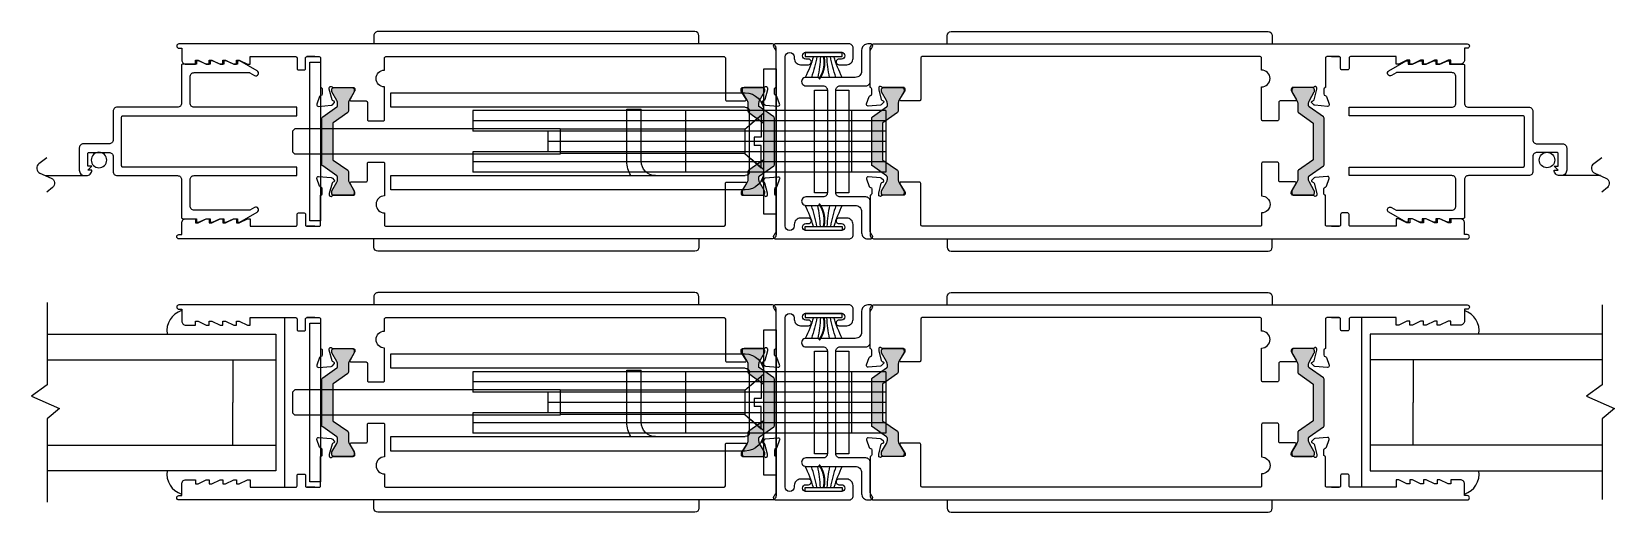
# Model space of a CAD drawing. Extents: x -13.5 to 40.2, y -9.9 to 28.
# Drawn here: x 1.7 to 13.27, y 15.09 to 18.6 of the extents above; entities that cross this region are included whole.
import ezdxf

# ---------------------------------------------------------------- set-up
doc = ezdxf.new("R2010")
doc.units = 0
doc.header["$LTSCALE"] = 0.25
doc.header["$MEASUREMENT"] = 0
doc.layers.get('0').update_dxf_attribs({"linetype": 'CONTINUOUS'})
for name, color, linetype in [('GLASS-VINYL', 7, 'CONTINUOUS'), ('Hardware', 7, 'CONTINUOUS'), ('I-STRUT', 7, 'CONTINUOUS'), ('SASH', 5, 'CONTINUOUS'), ('SEAL', 7, 'CONTINUOUS'), ('VENT', 5, 'CONTINUOUS')]:
    doc.layers.add(name, color=color, linetype=linetype)
doc.styles.get("Standard").update_dxf_attribs({"font": 'simplex.shx'})

# ---------------------------------------------------------------- blocks, each defined once
blk = doc.blocks.new('3766 SCREEN ADAPTER')
blk.add_line((0.25, 1.836), (0.25, 1.544))
blk.add_lwpolyline([(0.21, 1.528), (0.18, 1.498), (0.18, 1.528), (0.09, 1.528, 0.414214), (0.08, 1.518), (0.08, 1.373, 0.414214), (0.11, 1.343), (0.22, 1.343, -0.414214), (0.25, 1.313), (0.25, 0.873, 0.414214), (0.28, 0.843), (0.555, 0.843, -0.414214), (0.565, 0.833), (0.565, 0.733), (0.59, 0.733), (0.59, 0.718), (0.565, 0.663), (0.565, 0.633), (0.59, 0.633), (0.59, 0.618), (0.565, 0.563), (0.565, 0.533), (0.59, 0.533), (0.59, 0.518), (0.565, 0.463), (0.565, 0.433), (0.59, 0.433), (0.59, 0.418), (0.517, 0.291, -1), (0.482, 0.311), (0.502, 0.345, 0.131652), (0.503, 0.35), (0.503, 0.75, 0.414214), (0.472, 0.781), (0.28, 0.781, 0.414214), (0.25, 0.751), (0.25, 0), (0.188, 0), (0.188, 1.271, 0.414214), (0.178, 1.281), (-0.178, 1.281, 0.414214), (-0.188, 1.271), (-0.188, 0), (-0.25, 0), (-0.25, 0.751, 0.414214), (-0.28, 0.781), (-0.472, 0.781, 0.414214), (-0.503, 0.75), (-0.503, 0.35, 0.131652), (-0.502, 0.345), (-0.482, 0.311, -1), (-0.517, 0.291), (-0.59, 0.418), (-0.59, 0.433), (-0.565, 0.433), (-0.565, 0.463), (-0.59, 0.518), (-0.59, 0.533), (-0.565, 0.533), (-0.565, 0.563), (-0.59, 0.618), (-0.59, 0.633), (-0.565, 0.633), (-0.565, 0.663), (-0.59, 0.718), (-0.59, 0.733), (-0.565, 0.733), (-0.565, 0.833, -0.414214), (-0.555, 0.843), (-0.28, 0.843, 0.414214), (-0.25, 0.873), (-0.25, 1.313, -0.414214), (-0.22, 1.343), (-0.012, 1.343, 0.414214), (0.018, 1.373), (0.018, 1.56, -0.414214), (0.048, 1.59), (0.21, 1.59, -0.414214), (0.25, 1.55), (0.25, 1.538, -0.414214), (0.21, 1.498)], format="xyb", close=True)
blk.add_circle((0.136, 1.446), 0.0563)
blk = doc.blocks.new('*U117')
for centre, radius, start, end in [((-0.303, 1.135), 1.112, 287.4409, 295.9325), ((-0.19, 1.188), 1.16, 280.9256, 288.7507), ((-0.031, 1.124), 1.102, 273.1709, 281.1969), ((-0.031, -1.124), 1.102, 78.8031, 86.8291), ((-0.19, -1.188), 1.16, 71.2493, 79.0744), ((-0.303, -1.135), 1.112, 64.0675, 72.5591)]:
    blk.add_arc(centre, radius, start, end)
at = {"layer": 'SEAL'}
blk.add_lwpolyline([(0, -0.135), (0, 0.135), (0.03, 0.135), (0.03, -0.135)], close=True, dxfattribs=at)
at = {"layer": 'SEAL', "const_width": 0.015}
blk.add_lwpolyline([(0.03, 0, 0.219791), (0.196, 0.034)], format="xyb", dxfattribs=at)
at = {"flags": 9}
for tag, p in [('MANUFACTURER_PART_#', (0, -0.199)), ('FLEETWOOD_PART_#', (-0.001, -0.249))]:
    blk.add_attdef(tag, p, '', height=0.0312, dxfattribs=at)
blk = doc.blocks.new('Yoke Strike Plate')
for points in [[(-0.094, -0.375), (-0.094, 0.375), (0, 0.375), (0, -0.375)], [(0.062, -0.375), (0.062, 0.375), (0.156, 0.375), (0.156, -0.375)]]:
    blk.add_lwpolyline(points, close=True)
blk = doc.blocks.new('3776-Archetype_Lock_Stile')
at = {"layer": 'I-STRUT'}
h = blk.add_hatch(color=256, dxfattribs=at)
h.dxf.hatch_style = 1
h.paths.add_polyline_path([(0.079, 0.131, -0.244698), (0.082, 0.137), (0.188, 0.211, 0.244698), (0.193, 0.221), (0.193, 0.276, -0.131652), (0.199, 0.299), (0.235, 0.362, 0.131652), (0.236, 0.366), (0.236, 0.378, 0.414214), (0.22, 0.394), (0.087, 0.394, 0.414837), (0.071, 0.378), (0.071, 0.366, 0.131652), (0.072, 0.362), (0.108, 0.299, -0.131652), (0.114, 0.276), (0.114, 0.262, -0.244698), (0.109, 0.252), (0.005, 0.179, 0.244698), (0, 0.17), (0, -0.17, 0.244698), (0.005, -0.179), (0.109, -0.252, -0.103471), (0.112, -0.256, -0.13774), (0.114, -0.262), (0.114, -0.276, -0.131652), (0.108, -0.299), (0.072, -0.362, 0.131652), (0.071, -0.366), (0.071, -0.378, 0.414214), (0.087, -0.394), (0.22, -0.394, 0.414817), (0.236, -0.378), (0.236, -0.366, 0.131652), (0.235, -0.362), (0.199, -0.299, -0.131652), (0.193, -0.276), (0.193, -0.221, 0.244698), (0.188, -0.211), (0.082, -0.137, -0.244698), (0.079, -0.131)])
h = blk.add_hatch(color=256, dxfattribs=at)
h.dxf.hatch_style = 1
h.paths.add_polyline_path([(3.305, 0.17, 0.244698), (3.3, 0.179), (3.196, 0.252, -0.244698), (3.191, 0.262), (3.191, 0.276, -0.131652), (3.197, 0.299), (3.233, 0.362, 0.131652), (3.234, 0.366), (3.234, 0.378, 0.414214), (3.218, 0.394), (3.085, 0.394, 0.414833), (3.069, 0.378), (3.069, 0.366, 0.143191), (3.07, 0.361), (3.07, 0.361), (3.106, 0.299, -0.131652), (3.112, 0.276), (3.112, 0.221, 0.244698), (3.117, 0.211), (3.223, 0.137, -0.244698), (3.226, 0.131), (3.226, -0.131, -0.244698), (3.223, -0.137), (3.117, -0.211, 0.244698), (3.112, -0.221), (3.112, -0.276, -0.131652), (3.106, -0.299), (3.07, -0.361), (3.07, -0.362, 0.113585), (3.069, -0.366), (3.069, -0.378, 0.414214), (3.085, -0.394), (3.218, -0.394, 0.414849), (3.234, -0.378), (3.234, -0.366, 0.131652), (3.233, -0.362), (3.197, -0.299, -0.131652), (3.191, -0.276), (3.191, -0.262, -0.13774), (3.193, -0.256, -0.103471), (3.196, -0.252), (3.3, -0.179, 0.244698), (3.305, -0.17)])
for points in [[(3.358, 0.62), (3.415, 0.62), (3.325, 0.62, 0.414214), (3.315, 0.61), (3.315, 0.394, 0.414214), (3.303, 0.382), (3.303, 0.347, 0.359508), (3.313, 0.335, -0.263725), (3.322, 0.328), (3.342, 0.272, -0.548619), (3.33, 0.256), (3.237, 0.264, -0.176327), (3.229, 0.268), (3.215, 0.282, -0.57735), (3.219, 0.295), (3.223, 0.297, 0.267949), (3.231, 0.305), (3.252, 0.381, 0.065543), (3.252, 0.384), (3.252, 0.39, 0.6885), (3.231, 0.398, -0.213422), (3.223, 0.394), (3.077, 0.394, 0.414214), (3.065, 0.382), (3.065, 0.373, 0.137872), (3.067, 0.367), (3.1, 0.308, -0.585524), (3.093, 0.296), (2.983, 0.296, 0.414214), (2.973, 0.286), (2.973, 0.16, -0.414214), (2.963, 0.15), (2.858, 0.15, -0.414214), (2.848, 0.16), (2.848, 0.398, 1), (2.848, 0.522), (2.848, 0.61, 0.414214), (2.838, 0.62), (0.368, 0.62, 0.406968), (0.358, 0.61), (0.358, 0.307, -0.414214), (0.348, 0.297), (0.213, 0.297, -0.585524), (0.206, 0.309), (0.242, 0.368, 0.137872), (0.244, 0.374), (0.244, 0.382, 0.414214), (0.232, 0.394), (0.08, 0.394, -0.213422), (0.071, 0.398, 0.6885), (0.051, 0.39), (0.051, 0.381, 0.065543), (0.051, 0.378), (0.07, 0.306, 0.267949), (0.079, 0.298), (0.083, 0.297, -0.57735), (0.087, 0.284), (0.072, 0.27, -0.176327), (0.065, 0.266), (-0.026, 0.258, -0.548619), (-0.038, 0.274), (-0.038, 0.274), (-0.018, 0.329, -0.263725), (-0.01, 0.336, 0.359508), (0, 0.348), (0, 0.382, 0.414214), (-0.012, 0.394), (-0.012, 0.682, -0.414214), (0.019, 0.713), (4.35, 0.713, -1), (4.35, 0.681), (4.33, 0.681), (4.33, 0.596, -0.414214), (4.299, 0.565), (4.23, 0.565), (4.23, 0.595), (4.21, 0.595), (4.15, 0.565), (4.13, 0.565), (4.13, 0.595), (4.11, 0.595), (4.05, 0.565), (4.03, 0.565), (4.03, 0.595), (4.01, 0.595), (3.95, 0.565), (3.93, 0.565), (3.93, 0.595), (3.91, 0.595), (3.85, 0.565), (3.83, 0.565), (3.83, 0.62), (3.497, 0.62, 0.414214), (3.487, 0.61), (3.487, 0.533, -0.414214), (3.477, 0.523), (3.435, 0.523, -0.414214), (3.425, 0.533), (3.425, 0.61, 0.414214), (3.415, 0.62)], [(3.358, -0.62), (3.415, -0.62), (3.325, -0.62, -0.414214), (3.315, -0.61), (3.315, -0.394, -0.414214), (3.303, -0.382), (3.303, -0.347, -0.359508), (3.313, -0.335, 0.263725), (3.322, -0.328), (3.342, -0.272, 0.548619), (3.33, -0.256), (3.237, -0.264, 0.176327), (3.229, -0.268), (3.215, -0.282, 0.57735), (3.219, -0.295), (3.223, -0.297, -0.267949), (3.231, -0.305), (3.252, -0.381, -0.065543), (3.252, -0.384), (3.252, -0.39, -0.6885), (3.231, -0.398, 0.213422), (3.223, -0.394), (3.077, -0.394, -0.414214), (3.065, -0.382), (3.065, -0.373, -0.137872), (3.067, -0.367), (3.1, -0.308, 0.585524), (3.093, -0.296), (2.983, -0.296, -0.414214), (2.973, -0.286), (2.973, -0.161, 0.414214), (2.963, -0.151), (2.858, -0.151, 0.414214), (2.848, -0.161), (2.848, -0.398, -1), (2.848, -0.522), (2.848, -0.61, -0.414214), (2.838, -0.62), (0.368, -0.62, -0.406968), (0.358, -0.61), (0.358, -0.307, 0.414214), (0.348, -0.297), (0.213, -0.297, 0.585524), (0.206, -0.309), (0.242, -0.368, -0.137872), (0.244, -0.374), (0.244, -0.382, -0.414214), (0.232, -0.394), (0.08, -0.394, 0.213422), (0.071, -0.398, -0.6885), (0.051, -0.39), (0.051, -0.381, -0.065543), (0.051, -0.378), (0.07, -0.306, -0.267949), (0.079, -0.298), (0.083, -0.297, 0.57735), (0.087, -0.284), (0.072, -0.27, 0.176327), (0.065, -0.266), (-0.026, -0.258, 0.548619), (-0.038, -0.274), (-0.038, -0.274), (-0.018, -0.329, 0.263725), (-0.01, -0.336, -0.359508), (0, -0.348), (0, -0.382, -0.414214), (-0.012, -0.394), (-0.012, -0.682, 0.414214), (0.019, -0.713), (4.35, -0.713, 1), (4.35, -0.681), (4.33, -0.681), (4.33, -0.596, 0.414214), (4.299, -0.565), (4.23, -0.565), (4.23, -0.595), (4.21, -0.595), (4.15, -0.565), (4.13, -0.565), (4.13, -0.595), (4.11, -0.595), (4.05, -0.565), (4.03, -0.565), (4.03, -0.595), (4.01, -0.595), (3.95, -0.565), (3.93, -0.565), (3.93, -0.595), (3.91, -0.595), (3.85, -0.565), (3.83, -0.565), (3.83, -0.62), (3.497, -0.62, -0.414214), (3.487, -0.61), (3.487, -0.533, 0.414214), (3.477, -0.523), (3.435, -0.523, 0.414214), (3.425, -0.533), (3.425, -0.61, -0.414214), (3.415, -0.62)]]:
    blk.add_lwpolyline(points, format="xyb")
for points in [[(0.079, 0.131), (0.079, -0.131, 0.244698), (0.082, -0.137), (0.188, -0.211, -0.244698), (0.193, -0.221), (0.193, -0.276, 0.131652), (0.199, -0.299), (0.235, -0.362, -0.131652), (0.236, -0.366), (0.236, -0.378, -0.414214), (0.22, -0.394), (0.087, -0.394, -0.414214), (0.071, -0.378), (0.071, -0.366, -0.131652), (0.072, -0.362), (0.108, -0.299, 0.131652), (0.114, -0.276), (0.114, -0.262, 0.13774), (0.112, -0.256, 0.103471), (0.109, -0.252), (0.005, -0.179, -0.244698), (0, -0.17), (0, 0.17, -0.244698), (0.005, 0.179), (0.109, 0.252, 0.244698), (0.114, 0.262), (0.114, 0.276, 0.131652), (0.108, 0.299), (0.072, 0.362, -0.131652), (0.071, 0.366), (0.071, 0.378, -0.414214), (0.087, 0.394), (0.22, 0.394, -0.414214), (0.236, 0.378), (0.236, 0.366, -0.131652), (0.235, 0.362), (0.199, 0.299, 0.131652), (0.193, 0.276), (0.193, 0.221, -0.244698), (0.188, 0.211), (0.082, 0.137, 0.244698)], [(3.226, 0.131), (3.226, -0.131, -0.244698), (3.223, -0.137), (3.117, -0.211, 0.244698), (3.112, -0.221), (3.112, -0.276, -0.131652), (3.106, -0.299), (3.07, -0.362, 0.131652), (3.069, -0.366), (3.069, -0.378, 0.414214), (3.085, -0.394), (3.218, -0.394, 0.414214), (3.234, -0.378), (3.234, -0.366, 0.131652), (3.233, -0.362), (3.197, -0.299, -0.131652), (3.191, -0.276), (3.191, -0.262, -0.13774), (3.193, -0.256, -0.103471), (3.196, -0.252), (3.3, -0.179, 0.244698), (3.305, -0.17), (3.305, 0.17, 0.244698), (3.3, 0.179), (3.196, 0.252, -0.244698), (3.191, 0.262), (3.191, 0.276, -0.131652), (3.197, 0.299), (3.233, 0.362, 0.131652), (3.234, 0.366), (3.234, 0.378, 0.414214), (3.218, 0.394), (3.085, 0.394, 0.414214), (3.069, 0.378), (3.069, 0.366, 0.131652), (3.07, 0.362), (3.106, 0.299, -0.131652), (3.112, 0.276), (3.112, 0.221, 0.244698), (3.117, 0.211), (3.223, 0.137, -0.244698)]]:
    blk.add_lwpolyline(points, format="xyb", close=True, dxfattribs=at)
blk = doc.blocks.new('Flush_Pull_Archetype')
at = {"layer": 'Hardware'}
for p, q in [((-2.926, 0.773), (-2.926, 0.713)), ((-0.581, 0.803), (-2.896, 0.803)), ((-0.551, 0.713), (-0.551, 0.773))]:
    blk.add_line(p, q, dxfattribs=at)
for centre, start, end in [((-2.896, 0.773), 90, 180), ((-0.581, 0.773), 0, 90)]:
    blk.add_arc(centre, 0.03, start, end, dxfattribs=at)
blk = doc.blocks.new('Flush_Pulls_Archetype')
at = {"layer": 'Hardware'}
blk.add_blockref('Flush_Pull_Archetype', (0, 0), dxfattribs=at)
at = {"layer": 'Hardware', "xscale": -1, "rotation": 180}
blk.add_blockref('Flush_Pull_Archetype', (0, 0), dxfattribs=at)
blk = doc.blocks.new('Archetype_Latch_Thermal')
at = {"layer": 'Hardware'}
for p, q in [((2.803, 0.355), (0.213, 0.355)), ((2.803, 0.25), (2.803, 0.355)), ((0.213, 0.25), (2.803, 0.25)), ((1.078, 0.235), (0.973, 0.235)), ((0.973, -0.145), (0.973, 0.235)), ((1.078, -0.145), (1.078, 0.235)), ((-0.815, 0.225), (2.204, 0.225)), ((-0.815, 0.225), (-0.815, -0.225)), ((-0.815, 0.15), (2.204, 0.15)), ((-0.565, -0.225), (-0.565, 0.225)), ((0.096, 0.193), (0.096, 0.03)), ((0.217, 0.089), (0.096, 0.193)), ((0.183, -0.22), (0.183, 0.22)), ((0.647, -0.225), (0.647, 0.225)), ((2.204, 0.225), (2.204, 0.075)), ((-0.815, 0.075), (2.204, 0.075)), ((-0.815, 0), (1.652, 0)), ((0.096, 0.03), (0.149, 0.03)), ((0.149, 0.03), (0.149, -0.03)), ((0.217, 0.089), (1.565, 0.089)), ((0.217, 0.089), (0.217, -0.089)), ((1.565, 0.093), (3.503, 0.093)), ((1.565, 0.093), (1.565, -0.093)), ((1.652, -0.075), (1.652, 0.075)), ((3.503, 0.093), (3.521, 0.075)), ((3.521, 0.075), (3.521, -0.075)), ((-0.815, -0.075), (2.204, -0.075)), ((0.096, -0.192), (0.096, -0.03)), ((0.096, -0.03), (0.149, -0.03)), ((0.217, -0.089), (0.096, -0.192)), ((0.217, -0.089), (1.565, -0.089)), ((1.565, -0.093), (3.503, -0.093)), ((2.204, -0.075), (2.204, -0.225)), ((3.503, -0.093), (3.521, -0.075)), ((-0.815, -0.15), (2.204, -0.15)), ((-0.815, -0.225), (2.204, -0.225)), ((2.803, -0.25), (0.213, -0.25)), ((2.803, -0.355), (2.803, -0.25)), ((0.213, -0.355), (2.803, -0.355))]:
    blk.add_line(p, q, dxfattribs=at)
at = {"layer": 'Hardware', "ltscale": 0.5}
for p, q in [((0.078, 0.206), (0.171, 0.125)), ((0.171, -0.125), (0.078, -0.205))]:
    blk.add_line(p, q, dxfattribs=at)
at = {"layer": 'Hardware', "ltscale": 0.3}
blk.add_line((0.217, 0), (0.852, 0), dxfattribs=at)
at = {"layer": 'Hardware'}
for points in [[(3.315, -0.58), (3.395, -0.58), (3.395, 0.58), (3.315, 0.58)], [(0.078, 0.531), (-0.012, 0.531), (-0.012, -0.531), (0.078, -0.531)]]:
    blk.add_lwpolyline(points, close=True, dxfattribs=at)
for centre, radius, start, end in [((0.213, 0.22), 0.135, 90, 180), ((0.213, 0.22), 0.03, 90, 180), ((0.213, -0.22), 0.135, 180, 270), ((0.213, -0.22), 0.03, 180, 270), ((0.868, -0.145), 0.105, 270, 360), ((0.868, -0.145), 0.21, 330, 360)]:
    blk.add_arc(centre, radius, start, end, dxfattribs=at)
blk = doc.blocks.new('Thermal_Archetype_Lock_Stile_wHardware')
for name in ['3776-Archetype_Lock_Stile', 'Archetype_Latch_Thermal']:
    blk.add_blockref(name, (0.285, 0))
at = {"xscale": -1}
blk.add_blockref('Flush_Pulls_Archetype', (0.285, 0), dxfattribs=at)
blk = doc.blocks.new('Thermal_Archetype_Meeting_Stiles_wHardware')
blk.add_lwpolyline([(-0.125, 0.651), (0.135, 0.651, -1), (0.135, 0.601), (0.115, 0.601, 1.000009), (0.115, 0.561), (0.174, 0.561, 0.414214), (0.22, 0.607), (0.22, 0.682, 0.414214), (0.189, 0.713), (-0.349, 0.713, 0.650938), (-0.36, 0.688, -0.186452), (-0.344, 0.646), (-0.344, 0), (-0.344, -0.646, -0.186452), (-0.36, -0.688, 0.650938), (-0.349, -0.713), (0.189, -0.713, 0.414214), (0.22, -0.682), (0.22, -0.607, 0.414214), (0.174, -0.561), (0.115, -0.561, 1.000009), (0.115, -0.601), (0.135, -0.601, -1), (0.135, -0.651), (-0.125, -0.651, -1), (-0.125, -0.601), (-0.105, -0.601, 1.000009), (-0.105, -0.561), (-0.164, -0.561, 0.414214), (-0.21, -0.607), (-0.21, -0.618, -1), (-0.276, -0.618), (-0.276, 0.618, -1), (-0.21, 0.618), (-0.21, 0.607, 0.414214), (-0.164, 0.561), (-0.105, 0.561, 1.000009), (-0.105, 0.601), (-0.125, 0.601, -1), (-0.125, 0.651)], format="xyb")
blk.add_lwpolyline([(-0.125, -0.468), (0.236, -0.468, -0.414214), (0.282, -0.514), (0.282, -0.667, 0.414214), (0.328, -0.713), (0.349, -0.713, 0.650938), (0.36, -0.688, -0.186452), (0.344, -0.646), (0.344, -0.437, 0.414214), (0.313, -0.406), (0.125, -0.406, -0.414214), (0.094, -0.375), (0.094, 0.375, -0.414214), (0.125, 0.406), (0.313, 0.406, 0.414214), (0.344, 0.437), (0.344, 0.646, -0.186452), (0.36, 0.688, 0.650938), (0.349, 0.713), (0.328, 0.713, 0.414214), (0.282, 0.667), (0.282, 0.514, -0.414214), (0.236, 0.468), (-0.125, 0.468, 1.000007), (-0.125, 0.406), (0.001, 0.406, -0.414214), (0.032, 0.375), (0.032, -0.375, -0.414214), (0.001, -0.406), (-0.125, -0.406, 1.000007)], format="xyb", close=True)
at = {"xscale": -1}
for name, p in [('Thermal_Archetype_Lock_Stile_wHardware', (-0.07, 0)), ('Flush_Pulls_Archetype', (0.356, 0))]:
    blk.add_blockref(name, p, dxfattribs=at)
blk.add_blockref('3776-Archetype_Lock_Stile', (0.356, 0))
at = {"layer": 'Hardware'}
blk.add_blockref('Yoke Strike Plate', (0.032, 0), dxfattribs=at)
at = {"layer": 'SEAL', "xscale": -1, "rotation": 90}
blk.add_blockref('*U117', (0.005, 0.651), dxfattribs=at)
at = {"layer": 'SEAL', "rotation": 90}
blk.add_blockref('*U117', (0.005, -0.651), dxfattribs=at)

msp = doc.modelspace()

# ---------------------------------------------------------------- linework, layer by layer
at = {"color": 7}
for p, q in [((1.818, 16.206), (3.487, 16.206)), ((3.174, 16.206), (3.174, 15.894)), ((13.176, 16.206), (11.483, 16.206)), ((11.796, 16.206), (11.796, 15.893)), ((3.174, 15.581), (3.174, 15.894)), ((11.796, 15.581), (11.796, 15.893)), ((1.818, 15.581), (3.487, 15.581)), ((13.176, 15.581), (11.483, 15.581))]:
    msp.add_line(p, q, dxfattribs=at)
for points in [[(1.818, 16.394), (3.487, 16.394), (3.487, 15.894), (3.487, 15.394), (1.818, 15.394)], [(13.176, 16.393), (11.483, 16.393), (11.483, 15.893), (11.483, 15.393), (13.176, 15.393)]]:
    msp.add_lwpolyline(points, dxfattribs=at)
at = {"layer": 'GLASS-VINYL', "color": 7}
for p, q in [((3.552, 16.515), (3.552, 15.275)), ((11.418, 16.514), (11.418, 15.274))]:
    msp.add_line(p, q, dxfattribs=at)
at = {"layer": 'GLASS-VINYL'}
for points in [[(1.818, 16.625), (1.818, 16.024), (1.704, 15.94), (1.908, 15.849), (1.818, 15.774), (1.818, 15.165)], [(13.176, 16.607), (13.176, 16.024), (13.062, 15.94), (13.266, 15.849), (13.176, 15.774), (13.176, 15.184)]]:
    msp.add_lwpolyline(points, dxfattribs=at)
at = {"layer": 'GLASS-VINYL', "color": 7}
for centre, start, end in [((2.845, 16.419), 107.3542, 189.2403), ((12.125, 16.419), 350.7597, 72.6458), ((2.845, 15.37), 170.7597, 252.6458), ((12.125, 15.37), 287.3542, 9.2403)]:
    msp.add_arc(centre, 0.153, start, end, dxfattribs=at)
at = {"layer": 'SASH'}
for points in [[(1.816, 17.682), (1.757, 17.639, 0.574008), (1.765, 17.57), (1.847, 17.533, -0.555425), (1.857, 17.466), (1.816, 17.432)], [(13.174, 17.682), (13.115, 17.639, 0.574008), (13.123, 17.57), (13.205, 17.533, -0.555425), (13.215, 17.466), (13.174, 17.432)]]:
    msp.add_lwpolyline(points, format="xyb", dxfattribs=at)

# ---------------------------------------------------------------- block references
at = {"layer": 'SASH', "xscale": -1, "rotation": 90}
msp.add_blockref('3766 SCREEN ADAPTER', (3.642, 17.802), dxfattribs=at)
at = {"layer": 'SASH', "rotation": 270}
msp.add_blockref('3766 SCREEN ADAPTER', (11.328, 17.802), dxfattribs=at)
at = {"layer": 'VENT', "color": 0}
for p in [(7.485, 17.802), (7.485, 15.894)]:
    msp.add_blockref('Thermal_Archetype_Meeting_Stiles_wHardware', p, dxfattribs=at)

doc.saveas('drawing.dxf')
